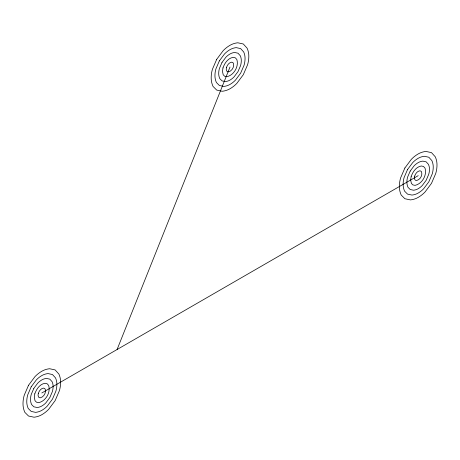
<?xml version="1.0" encoding="UTF-8"?>
<svg xmlns="http://www.w3.org/2000/svg" width="460" height="460" viewBox="0 0 460 460"><rect width="100%" height="100%" fill="white"/><g stroke="black" fill="none" stroke-linecap="round" stroke-linejoin="round"><path stroke-width="0.69" d="M117.087 349.514L230 67.028M41.82 392.972L418.18 175.674M34.793 393.852L34.293 397.313L35.023 400.717L36.495 402.19L38.697 402.667C45.839 401.062 50.836 392.409 48.657 385.422L47.139 383.749L44.936 383.278C39.675 384.203 36.438 389.143 34.793 393.852M38.306 393.409L38.053 395.146L38.421 396.842L39.157 397.578L40.261 397.82C43.832 397.014 46.328 392.69 45.235 389.195L44.482 388.361L43.378 388.125C40.744 388.585 39.129 391.058 38.306 393.409M222.979 67.913L222.473 71.375L223.203 74.773L224.675 76.251L226.883 76.722C234.025 75.118 239.016 66.47 236.837 59.484L235.324 57.81L233.117 57.333C227.855 58.265 224.618 63.198 222.979 67.913M226.487 67.471L226.234 69.201L226.602 70.903L227.338 71.639L228.442 71.875C232.012 71.076 234.508 66.752 233.415 63.256L232.662 62.422L231.558 62.18C228.93 62.646 227.309 65.113 226.487 67.471M411.159 176.559L410.653 180.021L411.389 183.419L412.861 184.897L415.064 185.368C422.205 183.764 427.202 175.116 425.017 168.13L423.505 166.457L421.303 165.98C416.035 166.911 412.804 171.844 411.159 176.559M414.673 176.117L414.42 177.847L414.782 179.549L415.518 180.285L416.622 180.521C420.193 179.722 422.688 175.398 421.601 171.902L420.842 171.068L419.738 170.827C417.111 171.292 415.489 173.759 414.673 176.117M28.514 385.29L24.259 395.174A30.412 30.412 0 0 0 23 403.834A20.619 20.619 0 0 0 24.834 412.332L28.514 416.018L34.023 417.209A19.418 19.418 0 0 0 41.82 414.702A30.412 30.412 0 0 0 48.691 409.279L55.125 400.654L59.374 390.77A30.412 30.412 0 0 0 60.634 382.105A19.418 19.418 0 0 0 58.909 374.101L55.125 369.921L49.611 368.736A19.418 19.418 0 0 0 41.82 371.243A30.412 30.412 0 0 0 34.948 376.665L28.514 385.29M31.171 386.825L27.772 394.732A24.328 24.328 0 0 0 26.766 401.66A16.497 16.497 0 0 0 28.232 408.463L31.171 411.407L35.581 412.361A15.536 15.536 0 0 0 41.82 410.354A24.328 24.328 0 0 0 47.317 406.013L52.463 399.119L55.867 391.207A24.328 24.328 0 0 0 56.873 384.278A15.536 15.536 0 0 0 55.493 377.873L52.463 374.532L48.053 373.583A15.536 15.536 0 0 0 41.82 375.584A24.328 24.328 0 0 0 36.323 379.925L31.171 386.825M33.833 388.361L31.286 394.289A18.245 18.245 0 0 0 30.527 399.487A12.368 12.368 0 0 0 31.625 404.587L33.833 406.801L37.139 407.514A11.649 11.649 0 0 0 41.82 406.007A18.245 18.245 0 0 0 45.943 402.753L49.801 397.578L52.354 391.65A18.245 18.245 0 0 0 53.107 386.452A11.649 11.649 0 0 0 52.072 381.65L49.801 379.143L46.494 378.43A11.649 11.649 0 0 0 41.82 379.931A18.245 18.245 0 0 0 37.697 383.186L33.833 388.361M216.695 59.346L212.439 69.23A30.412 30.412 0 0 0 211.18 77.895A20.619 20.619 0 0 0 213.014 86.394L216.695 90.079L222.203 91.264A19.418 19.418 0 0 0 230 88.757A30.412 30.412 0 0 0 236.871 83.335L243.305 74.71L247.56 64.825A30.412 30.412 0 0 0 248.82 56.166A19.418 19.418 0 0 0 247.089 48.162L243.305 43.982L237.797 42.791A19.418 19.418 0 0 0 230 45.298A30.412 30.412 0 0 0 223.129 50.721L216.695 59.346M219.357 60.881L215.953 68.793A24.328 24.328 0 0 0 214.946 75.722A16.497 16.497 0 0 0 216.413 82.518L219.357 85.468L223.767 86.417A15.536 15.536 0 0 0 230 84.416A24.328 24.328 0 0 0 235.497 80.074L240.643 73.174L244.047 65.268A24.328 24.328 0 0 0 245.053 58.339A15.536 15.536 0 0 0 243.673 51.934L240.643 48.593L236.233 47.639A15.536 15.536 0 0 0 230 49.645A24.328 24.328 0 0 0 224.503 53.987L219.357 60.881M222.013 62.422L219.466 68.35A18.245 18.245 0 0 0 218.707 73.548A12.368 12.368 0 0 0 219.811 78.648L222.013 80.856L225.325 81.57A11.649 11.649 0 0 0 230 80.069A18.245 18.245 0 0 0 234.123 76.814L237.987 71.639L240.534 65.711A18.245 18.245 0 0 0 241.293 60.513A11.649 11.649 0 0 0 240.252 55.706L237.987 53.199L234.675 52.486A11.649 11.649 0 0 0 230 53.992A18.245 18.245 0 0 0 225.877 57.247L222.013 62.422M404.875 167.992L400.625 177.876A30.412 30.412 0 0 0 399.366 186.541A20.619 20.619 0 0 0 401.195 195.04L404.875 198.726L410.389 199.91A19.418 19.418 0 0 0 418.18 197.403A30.412 30.412 0 0 0 425.051 191.981L431.486 183.362L435.741 173.477A30.412 30.412 0 0 0 437 164.812A19.418 19.418 0 0 0 435.275 156.808L431.486 152.628L425.977 151.438A19.418 19.418 0 0 0 418.18 153.945A30.412 30.412 0 0 0 411.309 159.373L404.875 167.992M407.537 169.533L404.133 177.439A24.328 24.328 0 0 0 403.127 184.368A16.497 16.497 0 0 0 404.593 191.164L407.537 194.114L411.947 195.063A15.536 15.536 0 0 0 418.18 193.062A24.328 24.328 0 0 0 423.677 188.721L428.829 181.821L432.228 173.914A24.328 24.328 0 0 0 433.234 166.986A15.536 15.536 0 0 0 431.854 160.58L428.829 157.239L424.419 156.285A15.536 15.536 0 0 0 418.18 158.292A24.328 24.328 0 0 0 412.683 162.633L407.537 169.533M410.199 171.068L407.646 176.996A18.245 18.245 0 0 0 406.893 182.195A12.368 12.368 0 0 0 407.991 187.295L410.199 189.503L413.505 190.216A11.649 11.649 0 0 0 418.18 188.715A18.245 18.245 0 0 0 422.303 185.46L426.167 180.285L428.714 174.357A18.245 18.245 0 0 0 429.473 169.159A11.649 11.649 0 0 0 428.438 164.358L426.167 161.845L422.861 161.132A11.649 11.649 0 0 0 418.18 162.639A18.245 18.245 0 0 0 414.058 165.893L410.199 171.068"/></g></svg>
